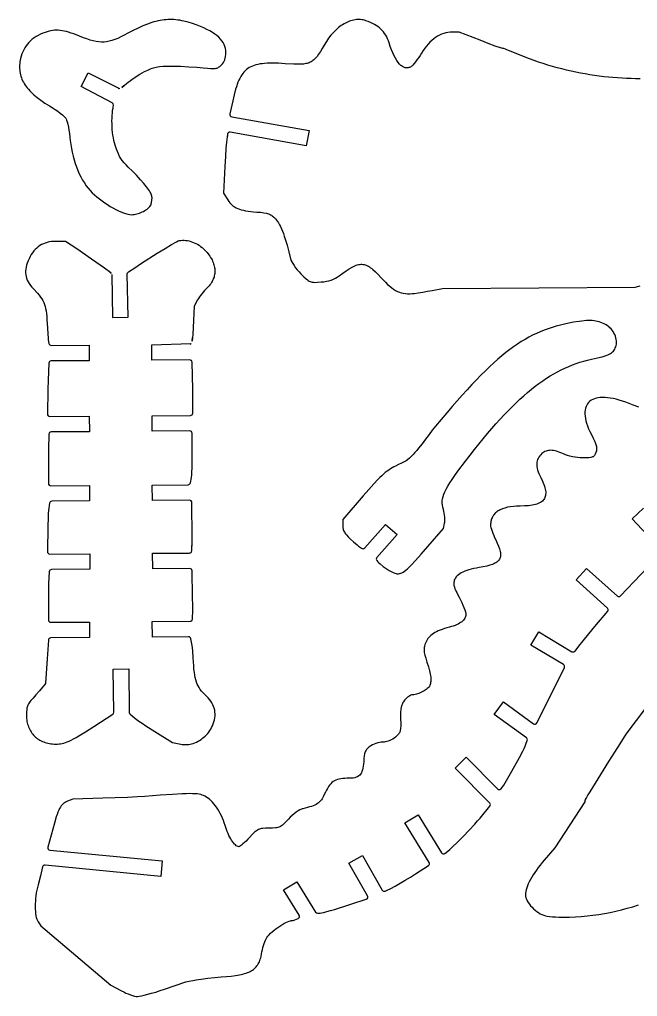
# Model space of a CAD drawing. Header units: millimetres. Extents: x 307 to 1088, y -456 to -130.
# Drawn here: x 307.2 to 496.6, y -429.8 to -130.3 of the extents above; entities that cross this region are included whole.
import ezdxf

# ---------------------------------------------------------------- set-up
doc = ezdxf.new("R2010")
doc.units = ezdxf.units.MM

msp = doc.modelspace()

# ---------------------------------------------------------------- linework, layer by layer
at = {"flags": 128}
for points in [[(339.181943, -150.612977), (338.559892, -151.138976), (339.931416, -149.966112), (340.449364, -149.53529), (341.061922, -149.06608), (341.746432, -148.573563), (342.480238, -148.072819), (343.240685, -147.578931), (344.005114, -147.10698), (344.750869, -146.672044), (345.455296, -146.289206), (346.449414, -145.793245), (347.34811, -145.402226), (347.780332, -145.242433), (348.211085, -145.104512), (348.647835, -144.987007), (349.098041, -144.888466), (349.569165, -144.807432), (350.068672, -144.742452), (351.182687, -144.654833), (352.49978, -144.613975), (354.079653, -144.60824), (356.477882, -144.656012), (359.05594, -144.767945), (361.504286, -144.927326), (362.583083, -145.019589), (363.513372, -145.11745), (364.755478, -145.255656), (365.748405, -145.337891), (366.537567, -145.357078), (366.869929, -145.340814), (367.16838, -145.306131), (367.438595, -145.252147), (367.686252, -145.177976), (367.917028, -145.082732), (368.136601, -144.965526), (368.350645, -144.825481), (368.564837, -144.661705), (369.016376, -144.259429), (369.36411, -143.89489), (369.659093, -143.508944), (369.90329, -143.096282), (370.098672, -142.6516), (370.247208, -142.169592), (370.350869, -141.64495), (370.411621, -141.072371), (370.431433, -140.446548), (370.397689, -139.80452), (370.296224, -139.179447), (370.126702, -138.571004), (369.888771, -137.978867), (369.582095, -137.402704), (369.206327, -136.842195), (368.761125, -136.297009), (368.246145, -135.766819), (367.661044, -135.251305), (367.005479, -134.750134), (366.279106, -134.262984), (365.481585, -133.789526), (364.612568, -133.329436), (363.671716, -132.882387), (362.658681, -132.448052), (361.573124, -132.026106), (360.180223, -131.537513), (358.845167, -131.129159), (357.557558, -130.802272), (356.9283, -130.669761), (356.307004, -130.558078), (355.692374, -130.467374), (355.083108, -130.397804), (354.477907, -130.349522), (353.875473, -130.322679), (353.274508, -130.317428), (352.67371, -130.333927), (352.07178, -130.372325), (351.467418, -130.432777), (350.859327, -130.515434), (350.246206, -130.620453), (349.626757, -130.747986), (348.999678, -130.898186), (348.363672, -131.071208), (347.717437, -131.267201), (346.389091, -131.728726), (345.004241, -132.283987), (343.552498, -132.93421), (342.023459, -133.680624), (340.406738, -134.524454), (339.275759, -135.118851), (338.231122, -135.637881), (337.260134, -136.082304), (336.3501, -136.452888), (335.488328, -136.750398), (334.662128, -136.975597), (333.858802, -137.129251), (333.065661, -137.212123), (332.27001, -137.22498), (331.459158, -137.168584), (330.620412, -137.043703), (329.741079, -136.8511), (328.808466, -136.591541), (327.809881, -136.265787), (326.732629, -135.874607), (325.56402, -135.418765), (323.778277, -134.73513), (322.974999, -134.45539), (322.223363, -134.216148), (321.517299, -134.016736), (320.850745, -133.856489), (320.217631, -133.734741), (319.611893, -133.650828), (319.027465, -133.60408), (318.45828, -133.593835), (317.898273, -133.619426), (317.341376, -133.680184), (316.781523, -133.775445), (316.21265, -133.904544), (315.628688, -134.066817), (315.02357, -134.261594), (314.273394, -134.53908), (313.559504, -134.847041), (312.882097, -135.185272), (312.241368, -135.553571), (311.637503, -135.951731), (311.070697, -136.379546), (310.541145, -136.836816), (310.049039, -137.323336), (309.594573, -137.8389), (309.177938, -138.383307), (308.799327, -138.956349), (308.458933, -139.557825), (308.156947, -140.187528), (307.893568, -140.845256), (307.668982, -141.530804), (307.483386, -142.243968), (307.373222, -142.773376), (307.286423, -143.295325), (307.223143, -143.810071), (307.183537, -144.317865), (307.167759, -144.818958), (307.175962, -145.313605), (307.208296, -145.802054), (307.264918, -146.284562), (307.345984, -146.761378), (307.451641, -147.232754), (307.582048, -147.698943), (307.737354, -148.160198), (307.917719, -148.61677), (308.123289, -149.068908), (308.354221, -149.51687), (308.610671, -149.960906), (308.89279, -150.401267), (309.200731, -150.838204), (309.534647, -151.271971), (309.894693, -151.702821), (310.281025, -152.131005), (310.693791, -152.556775), (311.133148, -152.980383), (311.59925, -153.402082), (312.092247, -153.822121), (312.612296, -154.240756), (313.734162, -155.074819), (314.966073, -155.906285), (316.309258, -156.73717), (317.211475, -157.292171), (318.081987, -157.863796), (318.899685, -158.435688), (319.643453, -158.991481), (320.292176, -159.514813), (320.824743, -159.989324), (321.220038, -160.398651), (321.359613, -160.573755), (321.456951, -160.726429), (321.614734, -161.109416), (321.783242, -161.67697), (321.957267, -162.401634), (322.131594, -163.255952), (322.301012, -164.212466), (322.460307, -165.243721), (322.60427, -166.322258), (322.727686, -167.420622), (322.872132, -168.616448), (323.061476, -169.805419), (323.293992, -170.983415), (323.567946, -172.146317), (323.881606, -173.290008), (324.233238, -174.410364), (324.621112, -175.503273), (325.043495, -176.564613), (325.498655, -177.590265), (325.984863, -178.576107), (326.500382, -179.518026), (327.043486, -180.411899), (327.61244, -181.253609), (328.205511, -182.039037), (328.820966, -182.76406), (329.457078, -183.424566), (330.146721, -184.066123), (330.882741, -184.69933), (331.65697, -185.319625), (332.461235, -185.922451), (333.287371, -186.503247), (334.127205, -187.057457), (334.972569, -187.58052), (335.815291, -188.067879), (336.647206, -188.514976), (337.460137, -188.91725), (338.245921, -189.270142), (338.996385, -189.569095), (339.70336, -189.80955), (340.358677, -189.986945), (340.954166, -190.096727), (341.481655, -190.134333), (341.883608, -190.119636), (342.295269, -190.076553), (342.713481, -190.006596), (343.135082, -189.91128), (343.556916, -189.792121), (343.975825, -189.650633), (344.38865, -189.488327), (344.792234, -189.306719), (345.183417, -189.107324), (345.55904, -188.891654), (345.915949, -188.661226), (346.25098, -188.417552), (346.560979, -188.162144), (346.842786, -187.896519), (347.093243, -187.622191), (347.309192, -187.340674), (347.402206, -187.171427), (347.489359, -186.944739), (347.568717, -186.670491), (347.638347, -186.358564), (347.740679, -185.661193), (347.780876, -184.93167), (347.767934, -184.680652), (347.725178, -184.41785), (347.650807, -184.140671), (347.54301, -183.846517), (347.399979, -183.532801), (347.219907, -183.196923), (347.000987, -182.836292), (346.741409, -182.448313), (346.093059, -181.579938), (345.260389, -180.571044), (344.228942, -179.400883), (342.984257, -178.048703), (341.789555, -176.842297), (340.47927, -175.559696), (339.832818, -174.901029), (339.219914, -174.236765), (338.661373, -173.571381), (338.178008, -172.909367), (337.988373, -172.596231), (337.810291, -172.251535), (337.481837, -171.50486), (337.178769, -170.744137), (336.887211, -170.04416), (336.658801, -169.479268), (336.448733, -168.844091), (336.257739, -168.147369), (336.086543, -167.397841), (335.935874, -166.604251), (335.806456, -165.775334), (335.69902, -164.919833), (335.61429, -164.04649), (335.552996, -163.16404), (335.515861, -162.28123), (335.503612, -161.406793), (335.51698, -160.549476), (335.556688, -159.718016), (335.623465, -158.921152), (335.718036, -158.167627), (335.841132, -157.466179), (335.883259, -157.222268), (335.941132, -156.570291, 0.302407), (335.563074, -155.87627), (326.019821, -150.851085), (328.234815, -146.644623), (337.858428, -151.456409, -0.308439), (337.45934, -151.501976)], [(497.402332, -148.444687), (496.041119, -148.446728), (494.66974, -148.426027), (493.288979, -148.382671), (491.899618, -148.316749), (490.502436, -148.228358), (489.098219, -148.117588), (487.687747, -147.98453), (486.271804, -147.829277), (484.851171, -147.651919), (483.42663, -147.452548), (481.998966, -147.231259), (480.568955, -146.988137), (479.137386, -146.72328), (477.705036, -146.436778), (476.27269, -146.128721), (474.841129, -145.799202), (473.411138, -145.448314), (471.983495, -145.076145), (470.558983, -144.682792), (469.138388, -144.26834), (467.722487, -143.832888), (466.312068, -143.376521), (464.907908, -142.899336), (463.51079, -142.401423), (457.07295, -139.821848), (456.597866, -139.577388), (456.111608, -139.377197), (455.671245, -139.241931), (455.486103, -139.205102), (455.333837, -139.192252), (455.074328, -139.140909), (454.581835, -138.993751), (453.01262, -138.453279), (450.855666, -137.653378), (448.340444, -136.676595), (441.994101, -134.160937), (439.788098, -134.160937), (439.13422, -134.187999), (438.483978, -134.268658), (437.838532, -134.402112), (437.199052, -134.587566), (436.566702, -134.82422), (435.942646, -135.111274), (435.328054, -135.447933), (434.724089, -135.833397), (434.131919, -136.266869), (433.552706, -136.74755), (432.987619, -137.274643), (432.437824, -137.847348), (431.904485, -138.464866), (431.388768, -139.126402), (430.891842, -139.831156), (430.414869, -140.578328), (429.951927, -141.318407), (429.480884, -142.030747), (429.014849, -142.698194), (428.566932, -143.30359), (428.150246, -143.829777), (427.777896, -144.259598), (427.462994, -144.575893), (427.218647, -144.761508), (426.988338, -144.879443), (426.759093, -144.974894), (426.530931, -145.047878), (426.303871, -145.098413), (426.077925, -145.126518), (425.853113, -145.132209), (425.629449, -145.115503), (425.406955, -145.076421), (425.18564, -145.01498), (424.965527, -144.931195), (424.746629, -144.825088), (424.528963, -144.696676), (424.312546, -144.545974), (424.097395, -144.373002), (423.670956, -143.960319), (423.249778, -143.45877), (422.833995, -142.868499), (422.423737, -142.189647), (422.019141, -141.422358), (421.620335, -140.566774), (421.227452, -139.623041), (420.840629, -138.591297), (420.459995, -137.471689), (420.235038, -136.82849), (419.988695, -136.222172), (419.719215, -135.651066), (419.42484, -135.113506), (419.103817, -134.607815), (418.754388, -134.132332), (418.374803, -133.685385), (417.963304, -133.265302), (417.518137, -132.870416), (417.037548, -132.499058), (416.51978, -132.149555), (415.963082, -131.820243), (415.365694, -131.509451), (414.725868, -131.215506), (414.041843, -130.936743), (413.311866, -130.671489), (412.916512, -130.54954), (412.515952, -130.453421), (412.110685, -130.382838), (411.701218, -130.337499), (411.288053, -130.317109), (410.87169, -130.321374), (410.452633, -130.349998), (410.031385, -130.402691), (409.60845, -130.479154), (409.184332, -130.579098), (408.759529, -130.702226), (408.334545, -130.848245), (407.909884, -131.016863), (407.486051, -131.207781), (407.063544, -131.420708), (406.642867, -131.655348), (406.224527, -131.911411), (405.80902, -132.1886), (405.396856, -132.486623), (404.98853, -132.805182), (404.584549, -133.143988), (404.185418, -133.502743), (403.791634, -133.881155), (403.403706, -134.278929), (402.647415, -135.13139), (401.920569, -136.057771), (401.227186, -137.055721), (400.571294, -138.12289), (399.956426, -139.17636), (399.394284, -140.103306), (398.86969, -140.910968), (398.367465, -141.606573), (397.872434, -142.19736), (397.62287, -142.455707), (397.369413, -142.690559), (397.110165, -142.902823), (396.843231, -143.093401), (396.56671, -143.263202), (396.278705, -143.413124), (395.977321, -143.544076), (395.660659, -143.656957), (395.326824, -143.752676), (394.973915, -143.832135), (394.203296, -143.945891), (393.333623, -144.005456), (392.349719, -144.018064), (391.236406, -143.990949), (388.56084, -143.846482), (386.525135, -143.740337), (384.689363, -143.699023), (383.842298, -143.705624), (383.040234, -143.731966), (382.281505, -143.779227), (381.564452, -143.848586), (380.887411, -143.941222), (380.248723, -144.058313), (379.646724, -144.201036), (379.079755, -144.370568), (378.54615, -144.568087), (378.044248, -144.794775), (377.57239, -145.051804), (377.128913, -145.340358), (376.712154, -145.661609), (376.32045, -146.016743), (375.952144, -146.40693), (375.60557, -146.833352), (375.279068, -147.297185), (374.970975, -147.799609), (374.679631, -148.341803), (374.403374, -148.924943), (374.140539, -149.550206), (373.889469, -150.218772), (373.648498, -150.93182), (373.415966, -151.690525), (372.969572, -153.349624), (372.536991, -155.205493), (371.648428, -159.249315, 0.425376), (372.218414, -160.104146), (395.925351, -164.377322), (395.082032, -169.055926), (371.767676, -164.853512, 0.424553), (370.935374, -165.453562), (370.700951, -167.079813), (370.611819, -167.85293), (370.445507, -169.776481), (370.286536, -172.25598), (370.124581, -175.354841), (369.726745, -183.53073), (371.02275, -185.590379), (371.325159, -186.043436), (371.640449, -186.458469), (371.973015, -186.837327), (372.32724, -187.181857), (372.707517, -187.493902), (373.118234, -187.775313), (373.563779, -188.027936), (374.048542, -188.253615), (374.576914, -188.454196), (375.153277, -188.63153), (375.782027, -188.787461), (376.467549, -188.923834), (377.214233, -189.042499), (378.026471, -189.145302), (378.908647, -189.234085), (379.865152, -189.310701), (381.059162, -189.40941), (382.041737, -189.527252), (382.851498, -189.678318), (383.203641, -189.770714), (383.527063, -189.8767), (383.826589, -189.998041), (384.107051, -190.136494), (384.37327, -190.293825), (384.630081, -190.471791), (385.134775, -190.896687), (385.659752, -191.425273), (385.948156, -191.766215), (386.241445, -192.177177), (386.538501, -192.655199), (386.838219, -193.197319), (387.139487, -193.80058), (387.441195, -194.462021), (387.74223, -195.178682), (388.041483, -195.947605), (388.337845, -196.765831), (388.630201, -197.630398), (388.917445, -198.538345), (389.198464, -199.486718), (389.737382, -201.492894), (390.238075, -203.625246), (390.293873, -203.828746), (390.376426, -204.054856), (390.615255, -204.565402), (390.941487, -205.137865), (391.342047, -205.753222), (391.803858, -206.39245), (392.313843, -207.036524), (392.858929, -207.666425), (393.426041, -208.26313), (394.337238, -209.163932), (395.07329, -209.841696), (395.396926, -210.105514), (395.702321, -210.323868), (395.997984, -210.500187), (396.292437, -210.637898), (396.59419, -210.740437), (396.911757, -210.811234), (397.253655, -210.85372), (397.628397, -210.871324), (398.51047, -210.845617), (399.626094, -210.761559), (400.484063, -210.669866), (401.283136, -210.541078), (402.028542, -210.373414), (402.725509, -210.165098), (403.37927, -209.914353), (403.995051, -209.619403), (404.578084, -209.27847), (405.133596, -208.889776), (406.274045, -208.039763), (407.315532, -207.304987), (408.269527, -206.685855), (409.147498, -206.18278), (409.561557, -205.97489), (409.96091, -205.796168), (410.346991, -205.646664), (410.721234, -205.526433), (411.085069, -205.43552), (411.439934, -205.373982), (411.787259, -205.341868), (412.128479, -205.33923), (412.465027, -205.366118), (412.798337, -205.422584), (413.129843, -205.508679), (413.460978, -205.624456), (413.793173, -205.769961), (414.127864, -205.945253), (414.466485, -206.150379), (414.810467, -206.385388), (415.161246, -206.650336), (415.520254, -206.945271), (416.268693, -207.625314), (417.067248, -208.425924), (417.927392, -209.347513), (418.659788, -210.135586), (419.352805, -210.846102), (420.012465, -211.481902), (420.644788, -212.045831), (421.255793, -212.540732), (421.851498, -212.969447), (422.437928, -213.334818), (423.021096, -213.63969), (423.607029, -213.886903), (424.201745, -214.079302), (424.81126, -214.21973), (425.4416, -214.311029), (426.098779, -214.356039), (426.788822, -214.357608), (427.517748, -214.318578), (428.291575, -214.241787)], [(334.556102, -207.486498), (335.210758, -208.150397, 0.234938), (335.16952, -207.934786), (333.238849, -206.523843), (329.244488, -203.729193), (324.732163, -200.64392), (321.256078, -198.310225), (318.328743, -198.312575), (317.614978, -198.332882), (316.930373, -198.392889), (316.27434, -198.49298), (315.64628, -198.633532), (315.0456, -198.814931), (314.471709, -199.037556), (313.924008, -199.301788), (313.401907, -199.608012), (312.904812, -199.956606), (312.432127, -200.347953), (311.983256, -200.782435), (311.557609, -201.260433), (311.154594, -201.78233), (310.773611, -202.348505), (310.414068, -202.959342), (310.075372, -203.615223), (309.76968, -204.288489), (309.514854, -204.941669), (309.31113, -205.576386), (309.158746, -206.194268), (309.057937, -206.796939), (309.008938, -207.386027), (309.011983, -207.963153), (309.067312, -208.529948), (309.175159, -209.088037), (309.335758, -209.639045), (309.549349, -210.184597), (309.816162, -210.72632), (310.136439, -211.26584), (310.510412, -211.804782), (310.93832, -212.344772), (311.420395, -212.887436), (312.637459, -214.224877), (313.141302, -214.820983), (313.581884, -215.386621), (313.964094, -215.935247), (314.29283, -216.480312), (314.572986, -217.035275), (314.809455, -217.613587), (315.007131, -218.228707), (315.170911, -218.894089), (315.305689, -219.623186), (315.41636, -220.429453), (315.50782, -221.32635), (315.58496, -222.327326), (315.715864, -224.695341), (315.831522, -226.885066), (315.901686, -227.771687), (315.992552, -228.532786), (316.198308, -229.631237, 0.362966), (316.904273, -230.213028), (328.474755, -230.130998), (328.508458, -234.884878), (316.863479, -234.967436, 0.399303), (316.156128, -235.649091), (315.924729, -240.894569), (315.855344, -243.749304), (315.703607, -251.248379, 0.422238), (316.421617, -251.975887), (328.553372, -251.889878), (328.587075, -256.643758), (316.861232, -256.72689, 0.405271), (316.153385, -257.423187), (316.04157, -262.17234), (316.00016, -272.491173, 0.417469), (316.71831, -273.207117), (328.624656, -273.122706), (328.658359, -277.876586), (317.039374, -277.95896, 0.375701), (316.336998, -278.582311), (316.055523, -280.801438), (315.983338, -281.77075), (315.934256, -282.900191), (315.869568, -285.690054), (315.72272, -293.409925, 0.421882), (316.440747, -294.136569), (328.696175, -294.049683), (328.729878, -298.803564), (316.980938, -298.886859, 0.395773), (316.274023, -299.55983), (316.070353, -303.174945), (316.042183, -304.309618), (315.999666, -314.356503, 0.417533), (316.717815, -315.072603), (328.62261, -314.988203), (328.656313, -319.742084), (316.703159, -319.826827, 0.394226), (315.996469, -320.495986), (315.638647, -326.294341), (315.16696, -333.711031), (315.091645, -333.874533), (314.906855, -334.149502), (314.257791, -334.974753), (313.317638, -336.068604), (312.184267, -337.312863), (311.300667, -338.275023), (310.61564, -339.077752), (310.339813, -339.436), (310.104295, -339.774394), (309.905975, -340.099601), (309.741741, -340.41829), (309.608481, -340.737129), (309.503085, -341.062785), (309.422438, -341.401928), (309.363434, -341.761224), (309.297898, -342.566946), (309.281584, -343.533296), (309.292122, -344.023293), (309.323503, -344.502986), (309.375378, -344.972033), (309.447401, -345.430085), (309.539223, -345.8768), (309.650497, -346.311833), (309.780875, -346.734842), (309.930008, -347.145481), (310.097549, -347.543405), (310.283152, -347.928269), (310.486464, -348.29973), (310.707142, -348.657443), (310.944838, -349.001064), (311.199203, -349.33025), (311.469886, -349.644654), (311.756543, -349.943932), (312.058826, -350.227741), (312.376386, -350.495736), (312.708874, -350.747572), (313.055944, -350.982905), (313.417248, -351.201389), (313.792439, -351.402683), (314.181166, -351.586439), (314.583083, -351.752316), (314.997844, -351.899968), (315.425098, -352.029051), (315.864498, -352.139218), (316.315698, -352.230128), (316.778348, -352.301436), (317.2521, -352.352796), (317.736607, -352.383863), (318.231522, -352.394296), (318.766882, -352.386326), (319.275248, -352.358929), (319.767955, -352.306875), (320.256338, -352.224928), (320.751726, -352.10786), (321.265456, -351.950443), (321.808859, -351.747441), (322.393266, -351.493622), (323.030014, -351.183759), (323.730433, -350.812619), (324.505858, -350.374968), (325.36762, -349.865579), (327.395491, -348.610656), (329.90471, -347.005998), (335.740265, -343.241429, 0.258569), (336.066725, -342.632044), (335.878532, -329.418187), (340.63205, -329.350487), (340.822107, -342.695285, 0.2197), (341.080397, -343.234424), (342.927865, -344.763867), (343.749582, -345.368297), (344.723821, -346.030534), (345.863557, -346.768707), (348.691436, -348.545358), (354.102584, -351.928934), (356.13509, -352.365449), (356.578626, -352.443469), (357.060546, -352.497565), (357.565426, -352.52789), (358.07785, -352.534598), (358.582399, -352.51784), (359.063649, -352.477771), (359.506185, -352.414541), (359.894582, -352.328301), (360.415511, -352.169066), (360.925784, -351.980482), (361.424257, -351.763538), (361.909781, -351.519218), (362.381211, -351.248511), (362.837398, -350.952398), (363.2772, -350.631872), (363.699465, -350.287915), (364.103048, -349.921512), (364.486803, -349.533655), (364.849586, -349.125327), (365.190245, -348.697512), (365.507637, -348.251199), (365.800611, -347.787378), (366.068026, -347.307026), (366.308733, -346.811139), (366.569661, -346.180668), (366.780549, -345.557694), (366.941438, -344.942425), (367.052366, -344.335061), (367.113374, -343.735807), (367.124505, -343.144868), (367.085798, -342.562449), (366.997293, -341.988753), (366.859032, -341.423985), (366.671057, -340.868344), (366.433404, -340.322043), (366.14612, -339.785278), (365.80924, -339.258259), (365.422806, -338.741186), (364.986862, -338.234267), (364.501445, -337.737702), (363.93541, -337.179414), (363.427721, -336.646409), (362.974732, -336.128228), (362.572795, -335.614406), (362.21827, -335.09448), (361.907506, -334.557987), (361.636859, -333.994462), (361.402684, -333.393442), (361.201335, -332.744464), (361.029167, -332.037067), (360.882534, -331.260783), (360.757789, -330.405151), (360.65129, -329.459712), (360.559386, -328.413993), (360.404793, -325.979883), (360.27706, -323.799827), (360.201626, -322.917112), (360.105743, -322.159355), (359.702959, -320.102984, 0.360633), (358.998101, -319.526973), (347.908354, -319.605595), (347.874651, -314.851714), (359.460243, -314.769577, 0.401676), (360.167828, -314.082094), (360.269687, -311.246434), (360.274864, -310.093829), (360.229168, -307.246689), (360.067782, -299.285111, 0.410359), (359.349773, -298.586481), (347.98192, -298.667075), (347.948217, -293.913194), (359.258166, -293.833011, 0.400864), (359.965677, -293.147522), (360.069838, -290.457663), (360.074473, -289.204998), (360.005462, -278.367981, 0.414425), (359.287321, -277.65944), (347.910401, -277.740097), (347.876698, -272.986217), (358.867745, -272.908295, 0.357816), (359.563061, -272.329345), (359.87201, -270.716164), (359.960988, -269.888564), (360.014958, -268.913564), (360.042674, -267.778261), (360.086952, -257.141579, 0.417513), (359.368803, -256.425528), (347.839117, -256.507269), (347.805414, -251.753389), (359.553264, -251.670101, 0.408406), (360.261251, -250.966133), (360.299737, -247.955117), (360.287081, -246.062248), (360.245035, -243.749304), (360.060118, -235.363641, 0.409839), (359.342136, -234.66628), (347.7605, -234.748389), (347.726797, -229.994509), (359.717615, -229.584874, -0.388184), (359.364808, -229.912)], [(335.461767, -208.498633), (335.680651, -221.619711), (340.43399, -221.540416), (340.212642, -208.271697, -0.256643), (340.533302, -207.664336), (342.47421, -206.385512), (344.558998, -205.038402), (349.410196, -201.969699), (351.766948, -200.515574), (353.804693, -199.29324), (355.318605, -198.436434), (355.81511, -198.186894), (356.103847, -198.078885), (356.604887, -198.008305), (357.113477, -197.974514), (357.627744, -197.976822), (358.145804, -198.014538), (358.665777, -198.086967), (359.185786, -198.193419), (359.703953, -198.333203), (360.218396, -198.505626), (360.727235, -198.709993), (361.228595, -198.945618), (361.720591, -199.211804), (362.201349, -199.507862), (362.668983, -199.8331), (363.121621, -200.186823), (363.557379, -200.568341), (363.974381, -200.976962), (364.653374, -201.728336), (365.248104, -202.485915), (365.513831, -202.866368), (365.758443, -203.247577), (365.981929, -203.629278), (366.184271, -204.011207), (366.365453, -204.393096), (366.525459, -204.77468), (366.664273, -205.155697), (366.781882, -205.535879), (366.87827, -205.914963), (366.953418, -206.292683), (367.007312, -206.668774), (367.039939, -207.042971), (367.051282, -207.415009), (367.041322, -207.784626), (367.010048, -208.151551), (366.957443, -208.515525), (366.883489, -208.876277), (366.788174, -209.233547), (366.67148, -209.587069), (366.533393, -209.936576), (366.373896, -210.281804), (366.192973, -210.622488), (365.99061, -210.958363), (365.766789, -211.289165), (365.521499, -211.614629), (365.254719, -211.934487), (364.966437, -212.248477), (364.656637, -212.556334), (364.257142, -212.95466), (363.84396, -213.400704), (363.429033, -213.879382), (363.024294, -214.375609), (362.641685, -214.874297), (362.293144, -215.360365), (361.990606, -215.818724), (361.746013, -216.23429), (360.71986, -218.121034), (360.387101, -224.724637), (360.265208, -226.904693), (360.08435, -228.901456), (360.192137, -227.787409)], [(412.017032, -292.369036, 0.388312), (412.974185, -292.267807), (419.362773, -285.051695), (422.922253, -288.202983), (416.698972, -295.232375, 0.375144), (416.692543, -296.170399), (417.009941, -296.538968), (417.316688, -296.832855), (417.692986, -297.154221), (418.652973, -297.91401), (419.270207, -298.372089), (419.90261, -298.799437), (420.532296, -299.186701), (421.141379, -299.524525), (421.711973, -299.803561), (422.226187, -300.014451), (422.666139, -300.147843), (422.852676, -300.182557), (423.013941, -300.194387), (423.34447, -300.177613), (423.675453, -300.123041), (424.013976, -300.024301), (424.367129, -299.875018), (424.741999, -299.668816), (425.145675, -299.399323), (425.585247, -299.060166), (426.067802, -298.644971), (426.600425, -298.147362), (427.190211, -297.560971), (428.569615, -296.096334), (430.262719, -294.200073), (432.326229, -291.8212), (437.092527, -286.278131), (437.483496, -284.720383), (437.546608, -284.352367), (437.575664, -283.902527), (437.572161, -283.388327), (437.537594, -282.827229), (437.473463, -282.236694), (437.381264, -281.634184), (437.26249, -281.03716), (437.118639, -280.463084), (436.949149, -279.787039), (436.832212, -279.135688), (436.77346, -278.49672), (436.77853, -277.857825), (436.853056, -277.206689), (437.002669, -276.531003), (437.233008, -275.818456), (437.549708, -275.056735), (437.958399, -274.233532), (438.464719, -273.336531), (439.074301, -272.353428), (439.792783, -271.271904), (440.625793, -270.079654), (441.578972, -268.764362), (443.868368, -265.715417), (445.272077, -263.890388), (446.652046, -262.129004), (448.009385, -260.430374), (449.345194, -258.793605), (450.660579, -257.217799), (451.956645, -255.702065), (453.234497, -254.245508), (454.495236, -252.847235), (455.739971, -251.506351), (456.969802, -250.22196), (458.185835, -248.993172), (459.389177, -247.819089), (460.580929, -246.698821), (461.762196, -245.631469), (462.934085, -244.616143), (464.097698, -243.651949), (465.254139, -242.73799), (466.404512, -241.873375), (467.549924, -241.057206), (468.691479, -240.288594), (469.83028, -239.566639), (470.967432, -238.890454), (472.10404, -238.25914), (473.241206, -237.671804), (474.380037, -237.127552), (475.521636, -236.625489), (476.66711, -236.164724), (477.817559, -235.744359), (478.974091, -235.363504), (480.137808, -235.021261), (481.309816, -234.716739), (482.491221, -234.449044), (484.321259, -234.043252), (485.813504, -233.658677), (486.445665, -233.467842), (487.008631, -233.274506), (487.507487, -233.076063), (487.947318, -232.869915), (488.333205, -232.653456), (488.670237, -232.424087), (488.963497, -232.179204), (489.218072, -231.916205), (489.43904, -231.632489), (489.631491, -231.32545), (489.80051, -230.992489), (489.951179, -230.631004), (490.077906, -230.213037), (490.152387, -229.770647), (490.176901, -229.309014), (490.153735, -228.833308), (490.085166, -228.348709), (489.973482, -227.860392), (489.820964, -227.37353), (489.629894, -226.893303), (489.402555, -226.424881), (489.14123, -225.973442), (488.848201, -225.544162), (488.525751, -225.142219), (488.176166, -224.772786), (487.801722, -224.441035), (487.404708, -224.152148), (486.987404, -223.911297), (486.421638, -223.635615), (485.879012, -223.392566), (485.352849, -223.181627), (484.836467, -223.002268), (484.323194, -222.853967), (483.806346, -222.736196), (483.279249, -222.648425), (482.735222, -222.590131), (482.167588, -222.560787), (481.569668, -222.559868), (480.934785, -222.586844), (480.256259, -222.641192), (479.527411, -222.722383), (478.741563, -222.82989), (476.97216, -223.121752), (475.607517, -223.380116), (474.276494, -223.662791), (472.976009, -223.972093), (471.702983, -224.310347), (470.454333, -224.679873), (469.226974, -225.082991), (468.017827, -225.522025), (466.823808, -225.999294), (465.641833, -226.517116), (464.468824, -227.077817), (463.301693, -227.683714), (462.137365, -228.33713), (460.972751, -229.040385), (459.804772, -229.7958), (458.630346, -230.605696), (457.446391, -231.472396), (456.249823, -232.398218), (455.03756, -233.385484), (453.806522, -234.436515), (452.553624, -235.553631), (451.275784, -236.739155), (449.96992, -237.995407), (448.632953, -239.324706), (447.261797, -240.729375), (445.85337, -242.211736), (444.40459, -243.774108), (442.912376, -245.418811), (441.373644, -247.148166), (439.785316, -248.964499), (438.144305, -250.870123), (434.691907, -254.958544), (433.710208, -256.185031), (432.700794, -257.517346), (431.664165, -258.911312), (430.600824, -260.322736), (429.511274, -261.707439), (428.956824, -262.375961), (428.396014, -263.021233), (427.828899, -263.637732), (427.255546, -264.219935), (426.676016, -264.762319), (426.090374, -265.259361), (425.699854, -265.540724), (425.263047, -265.804032), (424.303887, -266.287661), (423.31955, -266.732609), (422.416684, -267.161237), (421.879825, -267.449294), (421.357721, -267.751444), (420.844896, -268.072748), (420.335866, -268.418268), (419.825158, -268.793064), (419.30729, -269.202198), (418.776787, -269.650733), (418.228168, -270.143728), (417.655957, -270.686245), (417.054674, -271.283345), (415.742979, -272.661541), (414.24926, -274.318807), (412.529686, -276.295632), (406.316379, -283.528149), (406.297972, -285.515499), (406.30278, -285.811552), (406.324268, -286.09389), (406.364589, -286.365712), (406.425892, -286.630215), (406.51033, -286.890599), (406.620058, -287.150065), (406.75722, -287.411808), (406.923971, -287.679033), (407.122465, -287.954934), (407.35485, -288.242715), (407.929901, -288.866701), (408.666336, -289.576585), (409.581367, -290.397962), (410.677487, -291.346806), (411.133313, -291.717349), (412.017032, -292.369036)], [(497.012485, -249.086484), (495.630253, -248.613021), (494.095015, -248.026996), (493.025244, -247.620231), (491.994025, -247.264604), (491.002065, -246.959532), (490.050064, -246.704447), (489.138727, -246.49877), (488.26876, -246.341926), (487.440865, -246.23334), (486.655749, -246.172436), (485.914111, -246.15864), (485.216658, -246.191379), (484.564096, -246.270072), (483.957124, -246.394149), (483.396449, -246.563032), (482.882777, -246.776149), (482.416809, -247.03292), (481.999249, -247.332774), (481.630804, -247.675131), (481.312174, -248.05942), (481.044065, -248.485067), (480.827181, -248.951492), (480.662226, -249.458123), (480.549904, -250.004384), (480.490918, -250.589699), (480.485974, -251.213492), (480.535775, -251.875192), (480.641026, -252.57422), (480.802429, -253.310002), (481.02069, -254.081961), (481.29651, -254.889525), (481.630597, -255.732117), (482.023651, -256.609161), (482.476379, -257.520085), (483.020848, -258.592913), (483.444883, -259.497459), (483.755776, -260.262413), (483.960818, -260.916459), (484.025922, -261.210857), (484.067298, -261.488287), (484.085855, -261.752333), (484.082504, -262.006582), (484.058158, -262.254619), (484.01373, -262.500033), (483.868265, -262.997325), (483.668252, -263.506614), (483.56451, -263.717021), (483.452373, -263.900362), (483.327407, -264.058456), (483.185186, -264.193118), (483.02128, -264.30617), (482.831258, -264.399429), (482.610694, -264.474711), (482.355152, -264.533837), (481.721432, -264.610892), (480.894659, -264.64514), (479.839397, -264.651125), (479.062993, -264.627165), (478.266246, -264.561629), (477.464926, -264.457671), (476.674802, -264.318445), (475.91164, -264.147104), (475.191212, -263.946799), (474.529284, -263.720684), (473.941625, -263.471912), (473.379821, -263.216018), (472.841314, -262.993455), (472.325339, -262.804208), (471.831127, -262.648267), (471.357919, -262.525621), (470.904946, -262.436255), (470.471445, -262.380163), (470.056652, -262.357327), (469.659802, -262.367738), (469.280128, -262.411385), (468.916868, -262.488257), (468.569258, -262.598338), (468.23653, -262.741622), (467.91792, -262.918092), (467.612665, -263.127741), (467.320002, -263.370554), (466.962313, -263.718224), (466.649488, -264.074101), (466.381455, -264.439574), (466.158141, -264.816025), (465.979474, -265.20484), (465.845382, -265.607399), (465.755796, -266.025088), (465.71064, -266.459292), (465.709843, -266.911395), (465.753338, -267.382781), (465.841049, -267.874829), (465.972906, -268.388931), (466.148835, -268.926466), (466.368767, -269.488819), (466.632628, -270.077374), (466.940347, -270.693516), (467.490651, -271.817105), (467.720785, -272.346941), (467.920701, -272.855757), (468.090243, -273.343767), (468.229254, -273.811185), (468.337581, -274.258229), (468.415072, -274.68511), (468.461566, -275.092045), (468.476912, -275.479249), (468.46095, -275.846935), (468.413531, -276.19532), (468.334494, -276.524616), (468.22369, -276.83504), (468.080958, -277.126805), (467.906144, -277.400127), (467.699098, -277.655219), (467.459658, -277.892299), (467.187672, -278.111579), (466.882983, -278.313275), (466.54544, -278.497602), (466.174885, -278.664774), (465.771161, -278.815005), (465.334116, -278.948509), (464.863593, -279.065505), (464.359439, -279.166204), (463.821495, -279.250821), (463.24961, -279.319571), (462.00339, -279.410334), (460.619534, -279.440206), (459.560766, -279.464425), (458.562853, -279.536643), (457.626838, -279.656197), (456.753759, -279.822423), (455.944654, -280.03466), (455.200563, -280.292241), (454.522526, -280.59451), (454.208603, -280.762193), (453.91158, -280.940796), (453.631593, -281.130243), (453.368766, -281.330444), (453.123234, -281.541319), (452.895125, -281.762784), (452.684566, -281.994761), (452.491691, -282.23716), (452.316627, -282.489902), (452.159508, -282.752905), (452.020458, -283.026081), (451.899611, -283.309353), (451.797096, -283.602637), (451.713043, -283.90585), (451.647583, -284.218905), (451.600841, -284.541726), (451.572955, -284.874223), (451.564046, -285.216318), (451.596613, -285.572027), (451.688924, -286.025943), (451.834534, -286.559404), (452.026992, -287.153747), (452.259848, -287.790305), (452.526657, -288.450419), (452.82097, -289.115423), (453.136334, -289.766654), (453.630457, -290.787236), (454.029674, -291.720793), (454.331197, -292.57204), (454.444451, -292.968271), (454.532239, -293.345691), (454.594207, -293.704889), (454.630009, -294.046455), (454.639296, -294.37098), (454.621721, -294.679048), (454.576933, -294.971253), (454.504585, -295.248183), (454.404328, -295.510425), (454.275813, -295.758572), (454.118691, -295.993208), (453.932617, -296.214928), (453.717237, -296.424315), (453.472208, -296.62196), (453.197178, -296.808458), (452.891797, -296.984389), (452.555723, -297.150349), (452.1886, -297.306922), (451.790084, -297.454702), (451.359823, -297.594272), (450.402681, -297.851157), (449.314384, -298.082282), (448.092147, -298.292366), (447.226137, -298.439885), (446.40993, -298.604514), (445.643794, -298.785993), (444.927992, -298.984066), (444.262793, -299.198472), (443.648462, -299.428957), (443.085265, -299.675262), (442.573473, -299.937127), (442.113348, -300.214299), (441.705158, -300.506516), (441.349171, -300.813522), (441.045652, -301.135056), (440.794866, -301.470867), (440.597083, -301.820692), (440.452569, -302.184276), (440.361587, -302.561359), (440.320168, -302.878227), (440.303802, -303.17974), (440.311168, -303.468695), (440.340945, -303.747886), (440.391806, -304.020107), (440.462431, -304.288159), (440.65768, -304.822927), (440.916112, -305.374555), (441.227148, -305.965408), (441.580203, -306.617852), (441.964697, -307.354253), (442.356486, -308.157192), (442.731244, -308.975781), (443.078117, -309.782185), (443.386257, -310.548573), (443.644809, -311.247111), (443.842924, -311.849961), (443.969752, -312.329293), (444.014439, -312.657269), (443.994009, -312.966424), (443.932922, -313.267949), (443.831496, -313.561608), (443.690033, -313.847157), (443.508851, -314.124356), (443.288256, -314.392964), (443.028564, -314.652739), (442.730082, -314.903444), (442.393121, -315.144835), (442.017992, -315.376671), (441.605007, -315.598716), (441.154478, -315.810723), (440.666715, -316.012454), (440.142026, -316.20367), (439.580726, -316.384127), (438.983122, -316.553586), (438.187542, -316.774052), (437.447853, -316.997595), (436.761832, -317.225651), (436.127242, -317.459665), (435.541856, -317.701082), (435.003444, -317.951345), (434.509776, -318.211893), (434.058622, -318.484173), (433.647748, -318.769625), (433.27493, -319.069692), (432.937933, -319.385822), (432.63453, -319.71945), (432.362487, -320.072026), (432.119579, -320.444989), (431.903572, -320.839783), (431.712235, -321.257849), (431.455821, -321.915118), (431.279868, -322.503566), (431.22297, -322.786957), (431.187277, -323.071113), (431.173148, -323.362024), (431.180945, -323.665684), (431.211035, -323.988081), (431.263776, -324.335204), (431.438669, -325.127598), (431.708522, -326.090787), (432.076237, -327.272696), (432.518157, -328.7005), (432.855991, -329.906122), (433.09394, -330.924707), (433.236197, -331.791394), (433.27275, -332.178762), (433.286955, -332.54133), (433.279337, -332.8835), (433.250416, -333.209657), (433.20072, -333.524201), (433.130772, -333.831518), (432.932221, -334.442053), (432.816166, -334.674493), (432.646613, -334.913904), (432.429065, -335.157259), (432.169033, -335.401527), (431.872024, -335.643674), (431.543544, -335.880671), (431.189103, -336.109483), (430.814205, -336.327081), (430.42436, -336.530431), (430.025076, -336.716505), (429.621859, -336.88227), (429.220215, -337.024692), (428.825654, -337.140745), (428.443682, -337.227391), (428.079808, -337.281603), (427.739539, -337.300346), (427.463203, -337.334111), (427.154064, -337.430881), (426.822561, -337.583872), (426.479127, -337.7863), (426.134201, -338.031376), (425.798221, -338.312318), (425.481621, -338.622341), (425.194846, -338.954655), (424.838912, -339.449168), (424.687896, -339.697569), (424.553876, -339.951431), (424.436124, -340.214277), (424.333913, -340.489624), (424.246516, -340.780997), (424.173204, -341.091918), (424.065923, -341.786489), (424.006251, -342.60151), (423.988362, -343.565158), (424.006439, -344.705604), (424.031687, -345.967154), (424.02047, -346.96964), (423.996776, -347.389023), (423.95867, -347.761984), (423.904392, -348.09464), (423.832174, -348.393108), (423.74025, -348.663499), (423.62686, -348.911931), (423.49024, -349.144519), (423.32862, -349.367377), (423.140238, -349.586619), (422.923332, -349.808362), (422.396884, -350.283812), (422.01499, -350.581429), (421.589329, -350.85908), (421.134176, -351.110685), (420.663813, -351.330172), (420.192514, -351.511461), (419.734558, -351.648476), (419.304226, -351.735142), (418.915791, -351.765382), (418.511903, -351.782665), (418.03889, -351.834957), (417.516537, -351.922932), (416.96464, -352.047256), (416.402988, -352.2086), (415.851377, -352.407633), (415.329595, -352.645027), (414.857435, -352.921448), (414.230936, -353.379596), (413.973088, -353.601824), (413.748612, -353.824107), (413.554836, -354.04991), (413.389088, -354.282692), (413.248698, -354.525918), (413.130989, -354.78305), (413.033289, -355.057556), (412.95293, -355.352896), (412.833538, -356.019927), (412.751436, -356.811855), (412.685244, -357.756385), (412.626176, -358.5017), (412.546149, -359.176374), (412.442136, -359.783419), (412.311116, -360.325855), (412.150058, -360.806694), (411.95594, -361.228954), (411.725735, -361.595649), (411.456416, -361.909793), (411.144958, -362.174401), (410.788336, -362.39249), (410.383526, -362.567074), (409.927499, -362.70117), (409.41723, -362.79779), (408.849693, -362.859954), (408.221866, -362.890672), (407.530717, -362.892961), (406.871112, -362.897253), (406.255904, -362.932181), (405.682055, -362.999918), (405.146534, -363.10264), (404.646301, -363.242522), (404.178325, -363.421741), (403.739569, -363.642471), (403.326993, -363.906887), (402.937569, -364.217161), (402.568257, -364.575472), (402.216021, -364.983996), (401.877831, -365.444905), (401.550644, -365.960374), (401.231429, -366.532583), (400.917152, -367.1637), (400.604774, -367.855904), (400.393313, -368.319775), (400.174109, -368.745548), (399.943122, -369.135894), (399.696308, -369.493485), (399.429625, -369.820993), (399.139032, -370.12109), (398.820486, -370.396446), (398.469943, -370.649734), (398.083364, -370.883626), (397.656704, -371.100791), (397.185923, -371.303904), (396.666974, -371.495635), (396.095821, -371.678657), (395.468417, -371.855639), (394.028694, -372.202177), (393.820573, -372.259294), (393.594002, -372.342139), (393.093475, -372.579264), (392.543057, -372.902044), (391.958703, -373.298963), (391.356354, -373.758515), (390.751959, -374.26919), (390.161469, -374.81948), (389.60083, -375.39787), (388.784243, -376.271736), (388.104987, -376.94095), (387.79876, -377.207302), (387.505151, -377.432677), (387.216918, -377.620472), (386.926824, -377.774081), (386.627631, -377.896903), (386.312096, -377.99233), (385.972984, -378.063759), (385.603054, -378.114586), (384.741788, -378.168021), (383.670384, -378.179795), (382.596579, -378.191475), (381.733959, -378.24511), (381.363444, -378.296377), (381.023642, -378.368593), (380.707194, -378.465241), (380.406742, -378.589813), (380.114924, -378.745792), (379.824381, -378.936662), (379.527751, -379.165914), (379.217674, -379.437035), (378.52774, -380.11882), (377.695697, -381.00991), (377.159153, -381.57842), (376.630392, -382.10879), (376.123007, -382.589412), (375.650586, -383.00868), (375.226717, -383.354982), (374.864992, -383.616711), (374.579001, -383.782262), (374.468653, -383.825343), (374.382333, -383.840026), (374.145783, -383.804639), (373.893498, -383.701154), (373.62808, -383.533585), (373.352136, -383.305942), (373.06827, -383.022238), (372.779091, -382.686487), (372.4872, -382.302701), (372.195203, -381.874891), (371.905705, -381.407071), (371.621314, -380.903257), (371.344634, -380.367455), (371.078267, -379.80368), (370.824822, -379.215946), (370.586901, -378.608263), (370.367111, -377.984648), (370.168059, -377.349109), (369.925044, -376.575436), (369.655747, -375.819443), (369.361721, -375.083388), (369.044508, -374.369521), (368.705657, -373.680098), (368.346718, -373.017371), (367.969236, -372.383597), (367.574759, -371.781027), (367.164834, -371.211916), (366.741007, -370.67852), (366.304828, -370.183086), (365.857845, -369.727877), (365.401601, -369.315139), (364.937646, -368.94713), (364.467528, -368.626104), (363.992796, -368.354313), (363.608245, -368.171191), (363.199444, -368.012824), (362.749634, -367.879286), (362.242062, -367.770655), (361.659973, -367.687006), (360.986609, -367.628415), (360.20522, -367.594954), (359.299051, -367.586699), (358.25134, -367.603728), (357.045341, -367.646114), (354.091445, -367.807261), (350.30332, -368.070739), (345.546931, -368.437154), (343.376122, -368.57458), (340.223661, -368.730578), (336.512254, -368.885972), (332.664597, -369.021584), (323.513375, -369.310868), (321.85406, -369.94174), (321.473053, -370.099891), (321.122132, -370.277182), (320.797455, -370.481067), (320.495191, -370.718991), (320.211501, -370.998405), (319.942546, -371.326761), (319.684494, -371.711505), (319.433506, -372.160087), (319.185747, -372.679961), (318.937379, -373.278573), (318.684566, -373.963372), (318.423472, -374.741811), (317.86109, -376.609399), (315.831788, -383.984417, 0.465722), (316.451049, -384.883425), (350.922605, -388.199594), (350.467371, -392.931748), (314.994366, -389.519239, 0.37276), (314.233332, -390.059917), (313.576704, -392.749193), (312.830854, -395.57174), (312.62922, -396.370215), (312.454589, -397.190929), (312.306956, -398.026456), (312.186314, -398.869367), (312.092655, -399.712227), (312.025976, -400.547612), (311.986263, -401.368088), (311.973515, -402.166228), (311.98772, -402.9346), (312.028878, -403.665777), (312.096977, -404.352326), (312.192009, -404.986821), (312.313973, -405.561827), (312.462856, -406.06992), (312.638652, -406.503668), (312.841358, -406.855637), (313.740342, -408.139115), (335.187411, -426.29176), (338.416205, -428.021275), (339.099321, -428.368697), (339.803341, -428.692813), (340.508086, -428.986527), (341.193373, -429.242746), (341.839025, -429.454375), (342.424858, -429.614321), (342.930693, -429.715491), (343.336352, -429.75079), (343.810202, -429.705265), (344.511482, -429.574787), (345.406308, -429.368504), (346.460793, -429.095567), (347.641054, -428.765126), (348.913208, -428.386325), (350.243367, -427.968315), (351.597654, -427.520246), (358.167599, -425.289705), (361.312172, -424.67096), (362.03682, -424.541162), (362.892573, -424.409423), (364.871076, -424.154716), (366.995037, -423.935989), (369.01181, -423.782402), (370.594524, -423.671168), (372.041974, -423.530956), (373.359999, -423.358395), (374.554439, -423.150103), (375.631135, -422.902707), (376.127153, -422.763289), (376.595926, -422.61283), (377.038181, -422.450906), (377.454648, -422.277095), (377.846061, -422.090978), (378.213144, -421.892128), (378.556632, -421.680126), (378.877254, -421.454549), (379.175738, -421.214976), (379.452816, -420.960984), (379.709216, -420.692152), (379.945668, -420.408055), (380.162904, -420.108275), (380.361652, -419.792389), (380.542642, -419.459972), (380.706607, -419.110603), (380.854271, -418.743863), (380.986371, -418.359329), (381.103633, -417.956574), (381.206785, -417.535185), (381.373689, -416.634794), (381.476244, -416.047175), (381.609337, -415.426626), (381.767377, -414.791898), (381.944775, -414.161749), (382.135945, -413.554934), (382.335297, -412.990208), (382.537242, -412.486325), (382.736192, -412.062042), (382.967144, -411.687111), (383.284711, -411.278954), (383.677765, -410.845458), (384.13518, -410.394515), (384.645826, -409.934007), (385.198576, -409.471823), (385.782303, -409.01585), (386.385878, -408.573973), (386.998177, -408.154081), (387.608068, -407.76406), (388.204424, -407.411798), (388.776118, -407.105182), (389.312022, -406.852096), (389.801012, -406.660429), (390.231955, -406.538068), (390.422181, -406.505341), (390.593725, -406.4929), (390.811983, -406.474455), (391.056809, -406.42623), (391.3199, -406.351497), (391.592949, -406.253531), (392.552231, -405.841724, 0.458268), (392.877545, -404.811577), (388.11853, -397.110633), (392.162626, -394.611471), (397.900735, -403.896767, 0.276106), (398.550333, -404.233696), (399.374774, -404.183911), (399.713475, -404.142577), (400.484203, -403.993967), (401.397418, -403.760232), (402.474788, -403.444723), (403.737978, -403.0508), (413.480719, -399.94816, 0.476952), (413.884002, -398.915803), (408.157552, -388.859981), (412.288667, -386.50745), (418.355419, -397.160851, 0.385144), (419.26417, -397.459847), (419.879085, -397.187154), (420.985443, -396.630325), (422.318906, -395.913638), (423.813588, -395.073367), (425.403594, -394.145785), (427.023039, -393.167165), (428.606031, -392.173781), (432.517254, -389.634401, 0.406724), (432.736792, -388.663446), (425.286464, -376.517456), (429.338837, -374.031738), (436.527655, -385.751398, 0.45379), (437.585798, -385.93149), (438.424356, -385.248622), (439.079526, -384.680428), (439.808476, -384.019573), (441.436628, -382.469788), (443.206639, -380.699103), (445.01634, -378.807354), (446.763559, -376.894372), (447.581807, -375.961119), (448.346122, -375.059996), (451.352516, -371.447448, 0.385929), (451.311749, -370.490195), (440.716458, -359.762694), (444.098821, -356.422016), (453.708266, -366.151368, 0.426434), (454.737361, -366.136372), (454.805049, -366.063722), (455.043213, -365.754429), (455.592635, -364.9455), (456.479168, -363.515846), (457.680578, -361.455315), (459.039207, -359.039575), (460.397396, -356.544291), (461.434956, -354.58396), (461.840903, -353.780332), (462.170788, -353.077496), (462.423981, -352.462777), (462.814444, -351.265481, 0.32479), (462.556531, -350.468127), (452.69888, -343.28269), (455.499185, -339.440971), (464.724582, -346.165544, 0.464725), (465.78343, -345.906213), (474.184422, -328.973049, 0.390913), (473.912706, -328.044764), (463.941008, -322.057323), (466.38825, -317.981599), (476.532912, -324.072896, 0.382521), (477.638521, -323.668445), (477.461597, -323.91201), (478.587063, -322.421089), (479.931268, -320.740543), (481.653212, -318.635217), (483.56407, -316.33826), (487.473863, -311.678295, 0.405015), (487.402902, -310.688371), (477.788924, -302.091738), (480.957772, -298.547881), (490.434431, -307.021727, 0.404508), (491.425242, -306.982884), (503.919532, -293.911777, 0.398194)]]:
    msp.add_lwpolyline(points, format="xyb", dxfattribs=at)
for points in [[(370.897622, -165.87126), (370.795789, -166.4219)], [(428.291575, -214.241787), (429.397957, -214.091135), (430.78319, -213.87402), (432.270374, -213.619488), (433.682619, -213.356585), (436.87246, -212.732567), (495.899892, -212.302143), (497.472178, -211.95145)], [(503.924378, -292.931426), (494.966718, -283.372818), (498.435578, -280.122045)], [(359.988637, -291.974712), (360.028916, -291.514446)], [(499.109698, -341.398727), (493.336331, -348.945702), (492.491956, -350.220116), (491.15816, -352.303024), (489.518082, -354.905865), (487.754864, -357.740071), (481.985307, -367.003076), (481.405284, -367.941388), (480.930295, -368.762736), (480.609357, -369.37861), (480.521974, -369.581836), (480.491484, -369.700503), (480.491484, -370.052986), (471.249608, -384.154484), (468.012702, -387.927971), (467.364611, -388.701179), (466.748787, -389.471524), (466.166551, -390.236569), (465.619218, -390.993876), (465.108106, -391.741007), (464.634529, -392.475529), (464.199807, -393.194997), (463.805253, -393.89698), (463.452188, -394.579036), (463.141928, -395.238732), (462.875784, -395.873626), (462.65508, -396.481283), (462.481129, -397.059262), (462.355248, -397.605131), (462.278753, -398.116449), (462.252963, -398.59078), (462.262668, -398.805715), (462.291309, -399.027337), (462.4025, -399.48761), (462.580765, -399.965537), (462.820331, -400.455051), (463.115424, -400.950083), (463.460272, -401.444568), (463.849102, -401.93244), (464.276142, -402.407633), (464.735618, -402.864079), (465.221762, -403.295714), (465.728795, -403.696471), (466.250951, -404.060281), (466.782453, -404.381081), (467.31753, -404.652803), (467.850408, -404.869381), (468.375316, -405.024748), (468.945085, -405.131999), (469.67603, -405.226052), (470.537894, -405.305284), (471.500425, -405.368061), (472.533364, -405.412756), (473.606456, -405.437738), (474.689444, -405.441377), (475.752069, -405.422045)], [(475.752069, -405.422045), (477.560605, -405.346), (479.361748, -405.22696), (481.155321, -405.065003), (482.941154, -404.860203), (484.719067, -404.612636), (486.488886, -404.322383), (488.250438, -403.989515), (490.003547, -403.614113), (491.748036, -403.196253), (493.483736, -402.736011), (495.210467, -402.233463), (496.928057, -401.688686)]]:
    msp.add_lwpolyline(points, dxfattribs=at)

doc.saveas('drawing.dxf')
